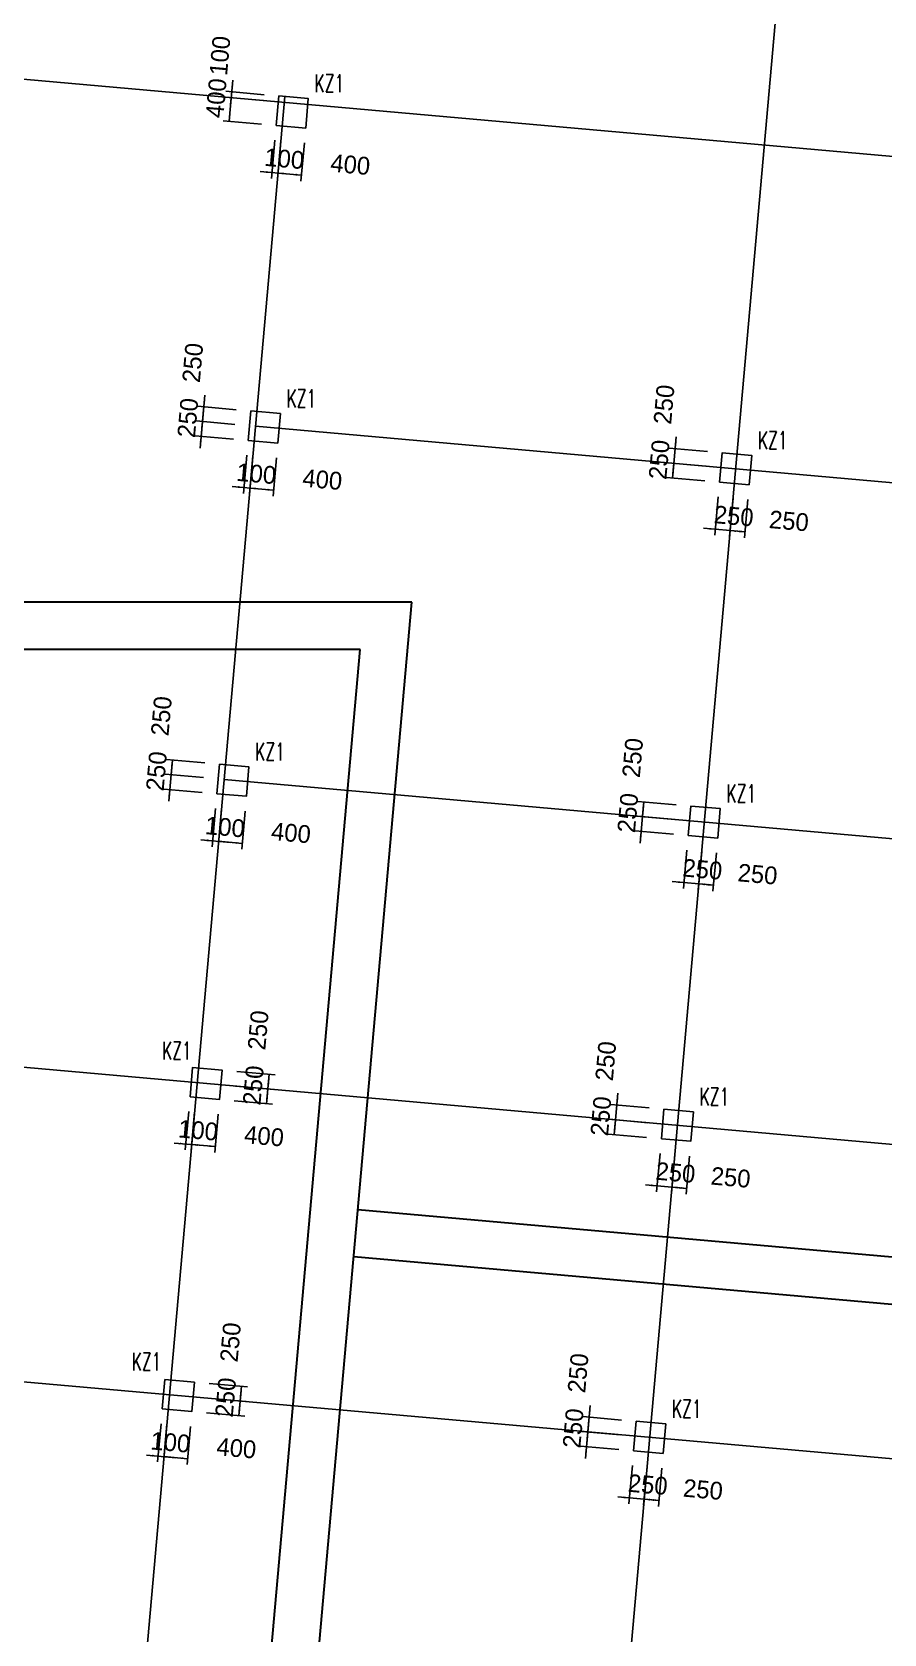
# Model space of a CAD drawing. Extents: x 387171 to 699106, y 11966 to 245688.
# Drawn here: x 592120 to 606522, y 80573 to 107673 of the extents above; entities that cross this region are included whole.
import ezdxf

# ---------------------------------------------------------------- set-up
doc = ezdxf.new("R2010")
doc.units = 0
doc.header["$LTSCALE"] = 100
doc.header["$MEASUREMENT"] = 0
for name, color, linetype in [('COLU', 7, 'Continuous'), ('DIM', 3, 'Continuous'), ('DOTE', 253, 'Continuous'), ('NUM', 7, 'Continuous')]:
    doc.layers.add(name, color=color, linetype=linetype)
doc.styles.add('hztxt', font='hztxt')
doc.styles.get("Standard").update_dxf_attribs({"font": 'standard'})
doc.dimstyles.get("Standard").update_dxf_attribs({"dimtxt": 300, "dimasz": 100, "dimexe": 100, "dimexo": 250, "dimgap": 100, "dimtad": 0, "dimtoh": 1, "dimdec": 0, "dimdsep": 46, "dimcen": 0.09, "dimclrt": 7, "dimadec": 0, "dimazin": 0, "dimtfac": 1, "dimtdec": 4, "dimtofl": 0, "dimtmove": 0, "dimatfit": 3, "dimfxl": 1, "dimtolj": 1, "dimtzin": 0, "dimarcsym": 0})

# ---------------------------------------------------------------- blocks, each defined once
blk = doc.blocks.new('*D2373')
at = {"layer": 'DIM', "color": 0, "linetype": 'ByBlock', "lineweight": -2}
for p, q in [((595513, 106861), (595469, 106363)), ((596034, 106514), (595387, 106571)), ((596043, 106613), (595396, 106671))]:
    blk.add_line(p, q, dxfattribs=at)
for points in [[(595486, 106562), (595494, 106461), (595461, 106464)], [(595495, 106662), (595487, 106763), (595521, 106760)]]:
    blk.add_solid(points, dxfattribs=at)
at = {"layer": 'DIM', "color": 7, "linetype": 'Continuous', "lineweight": -2, "insert": (595298, 107272), "char_height": 300, "width": 476.67, "attachment_point": 5, "rotation": 84.9316, "style": 'hztxt'}
blk.add_mtext('100', dxfattribs=at)
blk = doc.blocks.new('*D1893')
at = {"layer": 'DIM', "color": 0, "linetype": 'ByBlock', "lineweight": -2}
for p, q in [((596034, 106514), (595387, 106571)), ((595486, 106562), (595451, 106164)), ((595999, 106115), (595351, 106173))]:
    blk.add_line(p, q, dxfattribs=at)
for points in [[(595486, 106562), (595494, 106461), (595461, 106464)], [(595451, 106164), (595443, 106265), (595476, 106262)]]:
    blk.add_solid(points, dxfattribs=at)
at = {"layer": 'DIM', "color": 7, "linetype": 'Continuous', "lineweight": -2, "insert": (595235, 106555), "char_height": 300, "width": 576.67, "attachment_point": 5, "rotation": 84.9316, "style": 'hztxt'}
blk.add_mtext('400', dxfattribs=at)
blk = doc.blocks.new('*D1489')
at = {"layer": 'DIM', "color": 0, "linetype": 'ByBlock', "lineweight": -2}
for p, q in [((596226, 105844), (596168, 105197)), ((596325, 105835), (596268, 105188)), ((595978, 105314), (596476, 105270))]:
    blk.add_line(p, q, dxfattribs=at)
for points in [[(596177, 105296), (596076, 105289), (596079, 105322)], [(596277, 105287), (596378, 105295), (596375, 105262)]]:
    blk.add_solid(points, dxfattribs=at)
at = {"layer": 'DIM', "color": 7, "linetype": 'Continuous', "lineweight": -2, "insert": (596385, 105529), "char_height": 300, "width": 476.67, "attachment_point": 5, "rotation": 354.9316, "style": 'hztxt'}
blk.add_mtext('100', dxfattribs=at)
blk = doc.blocks.new('*D1410')
at = {"layer": 'DIM', "color": 0, "linetype": 'ByBlock', "lineweight": -2}
for p, q in [((596325, 105835), (596268, 105188)), ((596724, 105800), (596666, 105152)), ((596277, 105287), (596675, 105252))]:
    blk.add_line(p, q, dxfattribs=at)
for points in [[(596277, 105287), (596378, 105295), (596375, 105262)], [(596675, 105252), (596574, 105244), (596577, 105278)]]:
    blk.add_solid(points, dxfattribs=at)
at = {"layer": 'DIM', "color": 7, "linetype": 'Continuous', "lineweight": -2, "insert": (597501, 105430), "char_height": 300, "width": 576.67, "attachment_point": 5, "rotation": 354.9316, "style": 'hztxt'}
blk.add_mtext('400', dxfattribs=at)
blk = doc.blocks.new('*D2005')
at = {"layer": 'DIM', "color": 0, "linetype": 'ByBlock', "lineweight": -2}
for p, q in [((602024, 89719), (601966, 89071)), ((602554, 89471), (601907, 89528)), ((602532, 89222), (601885, 89279))]:
    blk.add_line(p, q, dxfattribs=at)
for points in [[(602006, 89520), (601998, 89621), (602032, 89618)], [(601984, 89271), (601992, 89170), (601959, 89172)]]:
    blk.add_solid(points, dxfattribs=at)
at = {"layer": 'DIM', "color": 7, "linetype": 'Continuous', "lineweight": -2, "insert": (601821, 90265), "char_height": 300, "width": 566.67, "attachment_point": 5, "rotation": 84.9316, "style": 'hztxt'}
blk.add_mtext('250', dxfattribs=at)
blk = doc.blocks.new('*D1923')
at = {"layer": 'DIM', "color": 0, "linetype": 'ByBlock', "lineweight": -2}
for p, q in [((602532, 89222), (601885, 89279)), ((601984, 89271), (601962, 89022)), ((602510, 88973), (601862, 89030))]:
    blk.add_line(p, q, dxfattribs=at)
for points in [[(601984, 89271), (601992, 89170), (601959, 89172)], [(601962, 89022), (601954, 89123), (601987, 89120)]]:
    blk.add_solid(points, dxfattribs=at)
at = {"layer": 'DIM', "color": 7, "linetype": 'Continuous', "lineweight": -2, "insert": (601739, 89333), "char_height": 300, "width": 566.67, "attachment_point": 5, "rotation": 84.9316, "style": 'hztxt'}
blk.add_mtext('250', dxfattribs=at)
blk = doc.blocks.new('*D1520')
at = {"layer": 'DIM', "color": 0, "linetype": 'ByBlock', "lineweight": -2}
for p, q in [((602737, 88702), (602679, 88054)), ((602986, 88680), (602928, 88032)), ((602489, 88172), (603136, 88114))]:
    blk.add_line(p, q, dxfattribs=at)
for points in [[(602688, 88154), (602587, 88146), (602590, 88179)], [(602937, 88132), (603038, 88140), (603035, 88107)]]:
    blk.add_solid(points, dxfattribs=at)
at = {"layer": 'DIM', "color": 7, "linetype": 'Continuous', "lineweight": -2, "insert": (602999, 88377), "char_height": 300, "width": 566.67, "attachment_point": 5, "rotation": 354.9316, "style": 'hztxt'}
blk.add_mtext('250', dxfattribs=at)
blk = doc.blocks.new('*D1050')
at = {"layer": 'DIM', "color": 0, "linetype": 'ByBlock', "lineweight": -2}
for p, q in [((602986, 88680), (602928, 88032)), ((603235, 88658), (603177, 88010)), ((602937, 88132), (603186, 88110))]:
    blk.add_line(p, q, dxfattribs=at)
for points in [[(602937, 88132), (603038, 88140), (603035, 88107)], [(603186, 88110), (603085, 88102), (603088, 88135)]]:
    blk.add_solid(points, dxfattribs=at)
at = {"layer": 'DIM', "color": 7, "linetype": 'Continuous', "lineweight": -2, "insert": (603932, 88295), "char_height": 300, "width": 566.67, "attachment_point": 5, "rotation": 354.9316, "style": 'hztxt'}
blk.add_mtext('250', dxfattribs=at)
blk = doc.blocks.new('*D1017')
at = {"layer": 'DIM', "color": 0, "linetype": 'ByBlock', "lineweight": -2}
for p, q in [((594768, 89409), (594711, 88761)), ((594868, 89400), (594810, 88752)), ((594520, 88878), (595018, 88834))]:
    blk.add_line(p, q, dxfattribs=at)
for points in [[(594720, 88861), (594618, 88853), (594621, 88886)], [(594819, 88852), (594920, 88860), (594917, 88827)]]:
    blk.add_solid(points, dxfattribs=at)
at = {"layer": 'DIM', "color": 7, "linetype": 'Continuous', "lineweight": -2, "insert": (594927, 89093), "char_height": 300, "width": 476.67, "attachment_point": 5, "rotation": 354.9316, "style": 'hztxt'}
blk.add_mtext('100', dxfattribs=at)
blk = doc.blocks.new('*D561')
at = {"layer": 'DIM', "color": 0, "linetype": 'ByBlock', "lineweight": -2}
for p, q in [((594868, 89400), (594810, 88752)), ((595266, 89364), (595209, 88717)), ((594819, 88852), (595218, 88817))]:
    blk.add_line(p, q, dxfattribs=at)
for points in [[(594819, 88852), (594920, 88860), (594917, 88827)], [(595218, 88817), (595116, 88809), (595119, 88842)]]:
    blk.add_solid(points, dxfattribs=at)
at = {"layer": 'DIM', "color": 7, "linetype": 'Continuous', "lineweight": -2, "insert": (596043, 88994), "char_height": 300, "width": 576.67, "attachment_point": 5, "rotation": 354.9316, "style": 'hztxt'}
blk.add_mtext('400', dxfattribs=at)
blk = doc.blocks.new('*D156')
at = {"layer": 'DIM', "color": 0, "linetype": 'ByBlock', "lineweight": -2}
for p, q in [((595559, 89840), (596207, 89783)), ((596085, 89543), (596107, 89792)), ((595537, 89591), (596185, 89534))]:
    blk.add_line(p, q, dxfattribs=at)
for points in [[(596107, 89792), (596115, 89691), (596082, 89694)], [(596085, 89543), (596077, 89644), (596111, 89641)]]:
    blk.add_solid(points, dxfattribs=at)
at = {"layer": 'DIM', "color": 7, "linetype": 'Continuous', "lineweight": -2, "insert": (595862, 89854), "char_height": 300, "width": 566.67, "attachment_point": 5, "rotation": 84.9316, "style": 'hztxt'}
blk.add_mtext('250', dxfattribs=at)
blk = doc.blocks.new('*D76')
at = {"layer": 'DIM', "color": 0, "linetype": 'ByBlock', "lineweight": -2}
for p, q in [((595581, 90089), (596229, 90032)), ((596107, 89792), (596129, 90041)), ((595559, 89840), (596207, 89783))]:
    blk.add_line(p, q, dxfattribs=at)
for points in [[(596129, 90041), (596137, 89940), (596104, 89943)], [(596107, 89792), (596099, 89893), (596133, 89890)]]:
    blk.add_solid(points, dxfattribs=at)
at = {"layer": 'DIM', "color": 7, "linetype": 'Continuous', "lineweight": -2, "insert": (595944, 90786), "char_height": 300, "width": 566.67, "attachment_point": 5, "rotation": 84.9316, "style": 'hztxt'}
blk.add_mtext('250', dxfattribs=at)
blk = doc.blocks.new('*D2671')
at = {"layer": 'DIM', "color": 0, "linetype": 'ByBlock', "lineweight": -2}
for p, q in [((595040, 101532), (594983, 100885)), ((595548, 101035), (594901, 101093)), ((595570, 101284), (594923, 101342))]:
    blk.add_line(p, q, dxfattribs=at)
for points in [[(595023, 101333), (595015, 101434), (595048, 101431)], [(595000, 101084), (595008, 100983), (594975, 100986)]]:
    blk.add_solid(points, dxfattribs=at)
at = {"layer": 'DIM', "color": 7, "linetype": 'Continuous', "lineweight": -2, "insert": (594838, 102078), "char_height": 300, "width": 566.67, "attachment_point": 5, "rotation": 84.9316, "style": 'hztxt'}
blk.add_mtext('250', dxfattribs=at)
blk = doc.blocks.new('*D2224')
at = {"layer": 'DIM', "color": 0, "linetype": 'ByBlock', "lineweight": -2}
for p, q in [((595548, 101035), (594901, 101093)), ((595018, 101283), (594961, 100636)), ((595526, 100786), (594879, 100844))]:
    blk.add_line(p, q, dxfattribs=at)
for points in [[(595000, 101084), (594993, 101185), (595026, 101182)], [(594978, 100835), (594986, 100734), (594953, 100737)]]:
    blk.add_solid(points, dxfattribs=at)
at = {"layer": 'DIM', "color": 7, "linetype": 'Continuous', "lineweight": -2, "insert": (594755, 101146), "char_height": 300, "width": 566.67, "attachment_point": 5, "rotation": 84.9316, "style": 'hztxt'}
blk.add_mtext('250', dxfattribs=at)
blk = doc.blocks.new('*D2196')
at = {"layer": 'DIM', "color": 0, "linetype": 'ByBlock', "lineweight": -2}
for p, q in [((595753, 100515), (595696, 99868)), ((595853, 100506), (595795, 99859)), ((595505, 99985), (596003, 99941))]:
    blk.add_line(p, q, dxfattribs=at)
for points in [[(595705, 99967), (595603, 99959), (595606, 99993)], [(595804, 99958), (595905, 99966), (595902, 99933)]]:
    blk.add_solid(points, dxfattribs=at)
at = {"layer": 'DIM', "color": 7, "linetype": 'Continuous', "lineweight": -2, "insert": (595912, 100200), "char_height": 300, "width": 476.67, "attachment_point": 5, "rotation": 354.9316, "style": 'hztxt'}
blk.add_mtext('100', dxfattribs=at)
blk = doc.blocks.new('*D1719')
at = {"layer": 'DIM', "color": 0, "linetype": 'ByBlock', "lineweight": -2}
for p, q in [((595853, 100506), (595795, 99859)), ((596251, 100471), (596194, 99823)), ((595804, 99958), (596203, 99923))]:
    blk.add_line(p, q, dxfattribs=at)
for points in [[(595804, 99958), (595905, 99966), (595902, 99933)], [(596203, 99923), (596102, 99915), (596104, 99948)]]:
    blk.add_solid(points, dxfattribs=at)
at = {"layer": 'DIM', "color": 7, "linetype": 'Continuous', "lineweight": -2, "insert": (597028, 100101), "char_height": 300, "width": 576.67, "attachment_point": 5, "rotation": 354.9316, "style": 'hztxt'}
blk.add_mtext('400', dxfattribs=at)
blk = doc.blocks.new('*D614')
at = {"layer": 'DIM', "color": 0, "linetype": 'ByBlock', "lineweight": -2}
for p, q in [((594300, 84129), (594242, 83482)), ((594400, 84121), (594342, 83473)), ((594052, 83599), (594550, 83555))]:
    blk.add_line(p, q, dxfattribs=at)
for points in [[(594251, 83581), (594150, 83574), (594153, 83607)], [(594351, 83573), (594452, 83580), (594449, 83547)]]:
    blk.add_solid(points, dxfattribs=at)
at = {"layer": 'DIM', "color": 7, "linetype": 'Continuous', "lineweight": -2, "insert": (594459, 83814), "char_height": 300, "width": 476.67, "attachment_point": 5, "rotation": 354.9316, "style": 'hztxt'}
blk.add_mtext('100', dxfattribs=at)
blk = doc.blocks.new('*D590')
at = {"layer": 'DIM', "color": 0, "linetype": 'ByBlock', "lineweight": -2}
for p, q in [((594400, 84121), (594342, 83473)), ((594798, 84085), (594741, 83438)), ((594351, 83573), (594749, 83537))]:
    blk.add_line(p, q, dxfattribs=at)
for points in [[(594351, 83573), (594452, 83580), (594449, 83547)], [(594749, 83537), (594648, 83530), (594651, 83563)]]:
    blk.add_solid(points, dxfattribs=at)
at = {"layer": 'DIM', "color": 7, "linetype": 'Continuous', "lineweight": -2, "insert": (595575, 83715), "char_height": 300, "width": 576.67, "attachment_point": 5, "rotation": 354.9316, "style": 'hztxt'}
blk.add_mtext('400', dxfattribs=at)
blk = doc.blocks.new('*D132')
at = {"layer": 'DIM', "color": 0, "linetype": 'ByBlock', "lineweight": -2}
for p, q in [((595091, 84561), (595739, 84504)), ((595069, 84312), (595717, 84255)), ((595617, 84264), (595639, 84513))]:
    blk.add_line(p, q, dxfattribs=at)
for points in [[(595617, 84264), (595609, 84365), (595642, 84362)], [(595639, 84513), (595647, 84411), (595614, 84414)]]:
    blk.add_solid(points, dxfattribs=at)
at = {"layer": 'DIM', "color": 7, "linetype": 'Continuous', "lineweight": -2, "insert": (595394, 84575), "char_height": 300, "width": 566.67, "attachment_point": 5, "rotation": 84.9316, "style": 'hztxt'}
blk.add_mtext('250', dxfattribs=at)
blk = doc.blocks.new('*D2722')
at = {"layer": 'DIM', "color": 0, "linetype": 'ByBlock', "lineweight": -2}
for p, q in [((595091, 84561), (595739, 84504)), ((595113, 84810), (595761, 84753)), ((595639, 84513), (595661, 84762))]:
    blk.add_line(p, q, dxfattribs=at)
for points in [[(595639, 84513), (595631, 84614), (595664, 84611)], [(595661, 84762), (595669, 84660), (595636, 84663)]]:
    blk.add_solid(points, dxfattribs=at)
at = {"layer": 'DIM', "color": 7, "linetype": 'Continuous', "lineweight": -2, "insert": (595476, 85507), "char_height": 300, "width": 566.67, "attachment_point": 5, "rotation": 84.9316, "style": 'hztxt'}
blk.add_mtext('250', dxfattribs=at)
blk = doc.blocks.new('*D1761')
at = {"layer": 'DIM', "color": 0, "linetype": 'ByBlock', "lineweight": -2}
for p, q in [((603009, 100825), (602952, 100178)), ((603539, 100577), (602892, 100635)), ((603517, 100328), (602870, 100386))]:
    blk.add_line(p, q, dxfattribs=at)
for points in [[(602991, 100626), (602984, 100727), (603017, 100724)], [(602969, 100377), (602977, 100276), (602944, 100279)]]:
    blk.add_solid(points, dxfattribs=at)
at = {"layer": 'DIM', "color": 7, "linetype": 'Continuous', "lineweight": -2, "insert": (602806, 101372), "char_height": 300, "width": 566.67, "attachment_point": 5, "rotation": 84.9316, "style": 'hztxt'}
blk.add_mtext('250', dxfattribs=at)
blk = doc.blocks.new('*D1310')
at = {"layer": 'DIM', "color": 0, "linetype": 'ByBlock', "lineweight": -2}
for p, q in [((603517, 100328), (602870, 100386)), ((602969, 100377), (602947, 100128)), ((603495, 100079), (602847, 100137))]:
    blk.add_line(p, q, dxfattribs=at)
for points in [[(602969, 100377), (602977, 100276), (602944, 100279)], [(602947, 100128), (602939, 100229), (602973, 100226)]]:
    blk.add_solid(points, dxfattribs=at)
at = {"layer": 'DIM', "color": 7, "linetype": 'Continuous', "lineweight": -2, "insert": (602724, 100439), "char_height": 300, "width": 566.67, "attachment_point": 5, "rotation": 84.9316, "style": 'hztxt'}
blk.add_mtext('250', dxfattribs=at)
blk = doc.blocks.new('*D888')
at = {"layer": 'DIM', "color": 0, "linetype": 'ByBlock', "lineweight": -2}
for p, q in [((603722, 99808), (603664, 99161)), ((603971, 99786), (603913, 99139)), ((603474, 99278), (604122, 99221))]:
    blk.add_line(p, q, dxfattribs=at)
for points in [[(603673, 99260), (603572, 99253), (603575, 99286)], [(603922, 99238), (604023, 99246), (604020, 99213)]]:
    blk.add_solid(points, dxfattribs=at)
at = {"layer": 'DIM', "color": 7, "linetype": 'Continuous', "lineweight": -2, "insert": (603984, 99484), "char_height": 300, "width": 566.67, "attachment_point": 5, "rotation": 354.9316, "style": 'hztxt'}
blk.add_mtext('250', dxfattribs=at)
blk = doc.blocks.new('*D802')
at = {"layer": 'DIM', "color": 0, "linetype": 'ByBlock', "lineweight": -2}
for p, q in [((603971, 99786), (603913, 99139)), ((604220, 99764), (604163, 99117)), ((603922, 99238), (604171, 99216))]:
    blk.add_line(p, q, dxfattribs=at)
for points in [[(603922, 99238), (604023, 99246), (604020, 99213)], [(604171, 99216), (604070, 99208), (604073, 99242)]]:
    blk.add_solid(points, dxfattribs=at)
at = {"layer": 'DIM', "color": 7, "linetype": 'Continuous', "lineweight": -2, "insert": (604917, 99401), "char_height": 300, "width": 566.67, "attachment_point": 5, "rotation": 354.9316, "style": 'hztxt'}
blk.add_mtext('250', dxfattribs=at)
blk = doc.blocks.new('*D2963')
at = {"layer": 'DIM', "color": 0, "linetype": 'ByBlock', "lineweight": -2}
for p, q in [((603009, 94601), (602362, 94658)), ((602461, 94649), (602439, 94400)), ((602987, 94352), (602340, 94409))]:
    blk.add_line(p, q, dxfattribs=at)
for points in [[(602461, 94649), (602469, 94548), (602436, 94551)], [(602439, 94400), (602431, 94502), (602465, 94499)]]:
    blk.add_solid(points, dxfattribs=at)
at = {"layer": 'DIM', "color": 7, "linetype": 'Continuous', "lineweight": -2, "insert": (602276, 95395), "char_height": 300, "width": 566.67, "attachment_point": 5, "rotation": 84.9316, "style": 'hztxt'}
blk.add_mtext('250', dxfattribs=at)
blk = doc.blocks.new('*D2872')
at = {"layer": 'DIM', "color": 0, "linetype": 'ByBlock', "lineweight": -2}
for p, q in [((602457, 94600), (602399, 93952)), ((602987, 94352), (602340, 94409)), ((602965, 94103), (602317, 94160))]:
    blk.add_line(p, q, dxfattribs=at)
for points in [[(602439, 94400), (602431, 94502), (602465, 94499)], [(602417, 94151), (602425, 94050), (602392, 94053)]]:
    blk.add_solid(points, dxfattribs=at)
at = {"layer": 'DIM', "color": 7, "linetype": 'Continuous', "lineweight": -2, "insert": (602194, 94463), "char_height": 300, "width": 566.67, "attachment_point": 5, "rotation": 84.9316, "style": 'hztxt'}
blk.add_mtext('250', dxfattribs=at)
blk = doc.blocks.new('*D2487')
at = {"layer": 'DIM', "color": 0, "linetype": 'ByBlock', "lineweight": -2}
for p, q in [((603192, 93832), (603134, 93184)), ((603441, 93810), (603383, 93162)), ((602944, 93302), (603591, 93244))]:
    blk.add_line(p, q, dxfattribs=at)
for points in [[(603143, 93284), (603042, 93276), (603045, 93309)], [(603392, 93262), (603493, 93270), (603490, 93236)]]:
    blk.add_solid(points, dxfattribs=at)
at = {"layer": 'DIM', "color": 7, "linetype": 'Continuous', "lineweight": -2, "insert": (603454, 93507), "char_height": 300, "width": 566.67, "attachment_point": 5, "rotation": 354.9316, "style": 'hztxt'}
blk.add_mtext('250', dxfattribs=at)
blk = doc.blocks.new('*D2003')
at = {"layer": 'DIM', "color": 0, "linetype": 'ByBlock', "lineweight": -2}
for p, q in [((603441, 93810), (603383, 93162)), ((603690, 93788), (603632, 93140)), ((603392, 93262), (603641, 93240))]:
    blk.add_line(p, q, dxfattribs=at)
for points in [[(603392, 93262), (603493, 93270), (603490, 93236)], [(603641, 93240), (603540, 93232), (603543, 93265)]]:
    blk.add_solid(points, dxfattribs=at)
at = {"layer": 'DIM', "color": 7, "linetype": 'Continuous', "lineweight": -2, "insert": (604387, 93425), "char_height": 300, "width": 566.67, "attachment_point": 5, "rotation": 354.9316, "style": 'hztxt'}
blk.add_mtext('250', dxfattribs=at)
blk = doc.blocks.new('*D1970')
at = {"layer": 'DIM', "color": 0, "linetype": 'ByBlock', "lineweight": -2}
for p, q in [((595040, 95308), (594393, 95365)), ((594492, 95356), (594470, 95107)), ((595018, 95059), (594371, 95116))]:
    blk.add_line(p, q, dxfattribs=at)
for points in [[(594470, 95107), (594463, 95208), (594496, 95205)], [(594492, 95356), (594500, 95255), (594467, 95258)]]:
    blk.add_solid(points, dxfattribs=at)
at = {"layer": 'DIM', "color": 7, "linetype": 'Continuous', "lineweight": -2, "insert": (594308, 96102), "char_height": 300, "width": 566.67, "attachment_point": 5, "rotation": 84.9316, "style": 'hztxt'}
blk.add_mtext('250', dxfattribs=at)
blk = doc.blocks.new('*D1519')
at = {"layer": 'DIM', "color": 0, "linetype": 'ByBlock', "lineweight": -2}
for p, q in [((594488, 95306), (594431, 94659)), ((594996, 94810), (594349, 94867)), ((595018, 95059), (594371, 95116))]:
    blk.add_line(p, q, dxfattribs=at)
for points in [[(594470, 95107), (594463, 95208), (594496, 95205)], [(594448, 94858), (594456, 94757), (594423, 94760)]]:
    blk.add_solid(points, dxfattribs=at)
at = {"layer": 'DIM', "color": 7, "linetype": 'Continuous', "lineweight": -2, "insert": (594225, 95169), "char_height": 300, "width": 566.67, "attachment_point": 5, "rotation": 84.9316, "style": 'hztxt'}
blk.add_mtext('250', dxfattribs=at)
blk = doc.blocks.new('*D1095')
at = {"layer": 'DIM', "color": 0, "linetype": 'ByBlock', "lineweight": -2}
for p, q in [((595223, 94538), (595166, 93891)), ((595323, 94530), (595265, 93882)), ((594975, 94008), (595473, 93964))]:
    blk.add_line(p, q, dxfattribs=at)
for points in [[(595175, 93991), (595073, 93983), (595076, 94016)], [(595274, 93982), (595375, 93990), (595372, 93956)]]:
    blk.add_solid(points, dxfattribs=at)
at = {"layer": 'DIM', "color": 7, "linetype": 'Continuous', "lineweight": -2, "insert": (595382, 94223), "char_height": 300, "width": 476.67, "attachment_point": 5, "rotation": 354.9316, "style": 'hztxt'}
blk.add_mtext('100', dxfattribs=at)
blk = doc.blocks.new('*D1018')
at = {"layer": 'DIM', "color": 0, "linetype": 'ByBlock', "lineweight": -2}
for p, q in [((595323, 94530), (595265, 93882)), ((595721, 94494), (595664, 93847)), ((595274, 93982), (595673, 93946))]:
    blk.add_line(p, q, dxfattribs=at)
for points in [[(595274, 93982), (595375, 93990), (595372, 93956)], [(595673, 93946), (595571, 93939), (595574, 93972)]]:
    blk.add_solid(points, dxfattribs=at)
at = {"layer": 'DIM', "color": 7, "linetype": 'Continuous', "lineweight": -2, "insert": (596498, 94124), "char_height": 300, "width": 576.67, "attachment_point": 5, "rotation": 354.9316, "style": 'hztxt'}
blk.add_mtext('400', dxfattribs=at)
blk = doc.blocks.new('*D853')
at = {"layer": 'DIM', "color": 0, "linetype": 'ByBlock', "lineweight": -2}
for p, q in [((601556, 84440), (601498, 83792)), ((602086, 84192), (601438, 84249)), ((602064, 83943), (601416, 84000))]:
    blk.add_line(p, q, dxfattribs=at)
for points in [[(601538, 84240), (601530, 84341), (601563, 84338)], [(601516, 83991), (601524, 83890), (601490, 83893)]]:
    blk.add_solid(points, dxfattribs=at)
at = {"layer": 'DIM', "color": 7, "linetype": 'Continuous', "lineweight": -2, "insert": (601353, 84986), "char_height": 300, "width": 566.67, "attachment_point": 5, "rotation": 84.9316, "style": 'hztxt'}
blk.add_mtext('250', dxfattribs=at)
blk = doc.blocks.new('*D402')
at = {"layer": 'DIM', "color": 0, "linetype": 'ByBlock', "lineweight": -2}
for p, q in [((601534, 84191), (601476, 83543)), ((602042, 83694), (601394, 83751)), ((602064, 83943), (601416, 84000))]:
    blk.add_line(p, q, dxfattribs=at)
for points in [[(601516, 83991), (601508, 84092), (601541, 84089)], [(601494, 83742), (601502, 83641), (601468, 83644)]]:
    blk.add_solid(points, dxfattribs=at)
at = {"layer": 'DIM', "color": 7, "linetype": 'Continuous', "lineweight": -2, "insert": (601270, 84053), "char_height": 300, "width": 566.67, "attachment_point": 5, "rotation": 84.9316, "style": 'hztxt'}
blk.add_mtext('250', dxfattribs=at)
blk = doc.blocks.new('*D2994')
at = {"layer": 'DIM', "color": 0, "linetype": 'ByBlock', "lineweight": -2}
for p, q in [((602269, 83423), (602211, 82775)), ((602518, 83401), (602460, 82753)), ((602021, 82892), (602668, 82835))]:
    blk.add_line(p, q, dxfattribs=at)
for points in [[(602220, 82875), (602119, 82867), (602122, 82900)], [(602469, 82853), (602570, 82860), (602567, 82827)]]:
    blk.add_solid(points, dxfattribs=at)
at = {"layer": 'DIM', "color": 7, "linetype": 'Continuous', "lineweight": -2, "insert": (602531, 83098), "char_height": 300, "width": 566.67, "attachment_point": 5, "rotation": 354.9316, "style": 'hztxt'}
blk.add_mtext('250', dxfattribs=at)
blk = doc.blocks.new('*D2911')
at = {"layer": 'DIM', "color": 0, "linetype": 'ByBlock', "lineweight": -2}
for p, q in [((602518, 83401), (602460, 82753)), ((602767, 83378), (602709, 82731)), ((602469, 82853), (602718, 82831))]:
    blk.add_line(p, q, dxfattribs=at)
for points in [[(602469, 82853), (602570, 82860), (602567, 82827)], [(602718, 82831), (602617, 82823), (602620, 82856)]]:
    blk.add_solid(points, dxfattribs=at)
at = {"layer": 'DIM', "color": 7, "linetype": 'Continuous', "lineweight": -2, "insert": (603464, 83015), "char_height": 300, "width": 566.67, "attachment_point": 5, "rotation": 354.9316, "style": 'hztxt'}
blk.add_mtext('250', dxfattribs=at)
blk = doc.blocks.new('后浇带现场')
at = {"color": 6, "lineweight": 30}
for points in [[(781539, 625070), (706851, 625070)], [(777111, 575147), (781539, 625070)], [(780665, 624270), (707583, 624270)], [(776314, 575218), (780665, 624270)], [(812307, 611982), (780627, 614792)], [(812236, 611185), (780557, 613995)]]:
    blk.add_lwpolyline(points, dxfattribs=at)

msp = doc.modelspace()

# ---------------------------------------------------------------- linework, layer by layer
at = {"layer": 'COLU'}
for points in [[(596247.9, 106093.1), (596745.9, 106049), (596790.1, 106547), (596292.1, 106591.2)], [(595775.2, 100764), (596273.3, 100719.9), (596317.5, 101217.9), (595819.4, 101262.1)], [(603744, 100057.3), (604242, 100013.1), (604286.2, 100511.2), (603788.1, 100555.3)], [(595245.2, 94787.5), (595743.2, 94743.3), (595787.4, 95241.4), (595289.4, 95285.5)], [(603213.9, 94080.8), (603711.9, 94036.6), (603756.1, 94534.6), (603258.1, 94578.8)], [(594790.2, 89657.6), (595288.3, 89613.5), (595332.4, 90111.5), (594834.4, 90155.7)], [(602758.9, 88950.9), (603257, 88906.7), (603301.1, 89404.8), (602803.1, 89448.9)], [(594322, 84378.4), (594820, 84334.2), (594864.2, 84832.2), (594366.2, 84876.4)], [(602290.7, 83671.6), (602788.7, 83627.4), (602832.9, 84125.5), (602334.9, 84169.7)]]:
    msp.add_lwpolyline(points, close=True, dxfattribs=at)
at = {"layer": 'DOTE'}
for p, q in [((605079.6, 112287.1), (599065, 44471.9)), ((666955.8, 100223.5), (587358.1, 107283.1)), ((596391.7, 106582.3), (590946.9, 45191.9)), ((666469.9, 94745), (595896.9, 101004.2)), ((665939.9, 88768.5), (595366.9, 95027.7)), ((665484.9, 83638.6), (587740.1, 90533.9)), ((665016.7, 78359.4), (587271.8, 85254.6))]:
    msp.add_line(p, q, dxfattribs=at)

# ---------------------------------------------------------------- block references
at = {"color": 3, "lineweight": 30}
msp.add_blockref('后浇带现场', (-182998.7, -527042.1), dxfattribs=at)

# ---------------------------------------------------------------- texts
at = {"layer": 'NUM', "color": 200, "width": 0.7}
for p in [(596896.2, 106653.1), (596423.5, 101324), (604392.2, 100617.2), (595893.5, 95347.4), (603862.2, 94640.7), (594318, 90288.2), (603407.2, 89510.8), (593805.5, 85029.2), (602939, 84231.5)]:
    msp.add_text('KZ1', height=300, dxfattribs=at).set_placement(p)

# ---------------------------------------------------------------- dimensions: what is measured, and where the dimension line sits
at = {"layer": 'DIM', "color": 200}
for p1, p2, picture, middle in [((596292.1, 106591.2), (596283.2, 106491.6), '*D2373', (595264, 106885.1)), ((596283.2, 106491.6), (596247.9, 106093.1), '*D1893', (595182.7, 105968.7)), ((596247.9, 106093.1), (596347.5, 106084.3), '*D1489', (595998.2, 105563.1)), ((596347.5, 106084.3), (596745.9, 106049), '*D1410', (596914.6, 105481.8)), ((595819.4, 101262.1), (595797.3, 101013.1), '*D2671', (594792.8, 101572.1)), ((603788.1, 100555.3), (603766.1, 100306.3), '*D1761', (602761.5, 100865.3)), ((595797.3, 101013.1), (595775.2, 100764), '*D2224', (594710.1, 100639.6)), ((595775.2, 100764), (595874.9, 100755.2), '*D2196', (595525.5, 100234)), ((595874.9, 100755.2), (596273.3, 100719.9), '*D1719', (596441.9, 100152.8)), ((603766.1, 100306.3), (603744, 100057.3), '*D1310', (602678.8, 99932.8)), ((603744, 100057.3), (603993, 100035.2), '*D888', (603478.2, 99528.7)), ((603993, 100035.2), (604242, 100013.1), '*D802', (604410.6, 99446)), ((595289.4, 95285.5), (595267.3, 95036.5), '*D1970', (594262.7, 95595.5)), ((603258.1, 94578.8), (603236, 94329.8), '*D2963', (602231.4, 94888.8)), ((595267.3, 95036.5), (595245.2, 94787.5), '*D1519', (594180, 94663)), ((595245.2, 94787.5), (595344.8, 94778.7), '*D1095', (594995.5, 94257.5)), ((595344.8, 94778.7), (595743.2, 94743.3), '*D1018', (595911.9, 94176.2)), ((603236, 94329.8), (603213.9, 94080.8), '*D2872', (602148.7, 93956.3)), ((603213.9, 94080.8), (603462.9, 94058.7), '*D2487', (602948.1, 93552.2)), ((603462.9, 94058.7), (603711.9, 94036.6), '*D2003', (603880.6, 93469.5)), ((595310.3, 89862.5), (595332.4, 90111.5), '*D76', (595899.5, 90280.1)), ((602803.1, 89448.9), (602781, 89199.9), '*D2005', (601776.5, 89758.9)), ((595288.3, 89613.5), (595310.3, 89862.5), '*D156', (595816.8, 89347.7)), ((594790.2, 89657.6), (594889.8, 89648.8), '*D1017', (594540.5, 89127.6)), ((594889.8, 89648.8), (595288.3, 89613.5), '*D561', (595456.9, 89046.4)), ((602781, 89199.9), (602758.9, 88950.9), '*D1923', (601693.8, 88826.4)), ((602758.9, 88950.9), (603008, 88928.8), '*D1520', (602493.1, 88422.3)), ((603008, 88928.8), (603257, 88906.7), '*D1050', (603425.6, 88339.6)), ((594842.1, 84583.2), (594864.2, 84832.2), '*D2722', (595431.3, 85000.9)), ((602334.9, 84169.7), (602312.8, 83920.6), '*D853', (601308.2, 84479.6)), ((594820, 84334.2), (594842.1, 84583.2), '*D132', (595348.6, 84068.4)), ((594322, 84378.4), (594421.6, 84369.5), '*D614', (594072.3, 83848.4)), ((594421.6, 84369.5), (594820, 84334.2), '*D590', (594988.7, 83767.1)), ((602312.8, 83920.6), (602290.7, 83671.6), '*D402', (601225.5, 83547.1)), ((602290.7, 83671.6), (602539.7, 83649.5), '*D2994', (602024.9, 83143)), ((602539.7, 83649.5), (602788.7, 83627.4), '*D2911', (602957.4, 83060.3))]:
    dim = msp.add_aligned_dim(p1=p1, p2=p2, distance=-800, dimstyle='Standard', dxfattribs=at)
    dim.commit()
    dim.dimension.update_dxf_attribs({"geometry": picture, "text_midpoint": middle})

doc.saveas('drawing.dxf')
